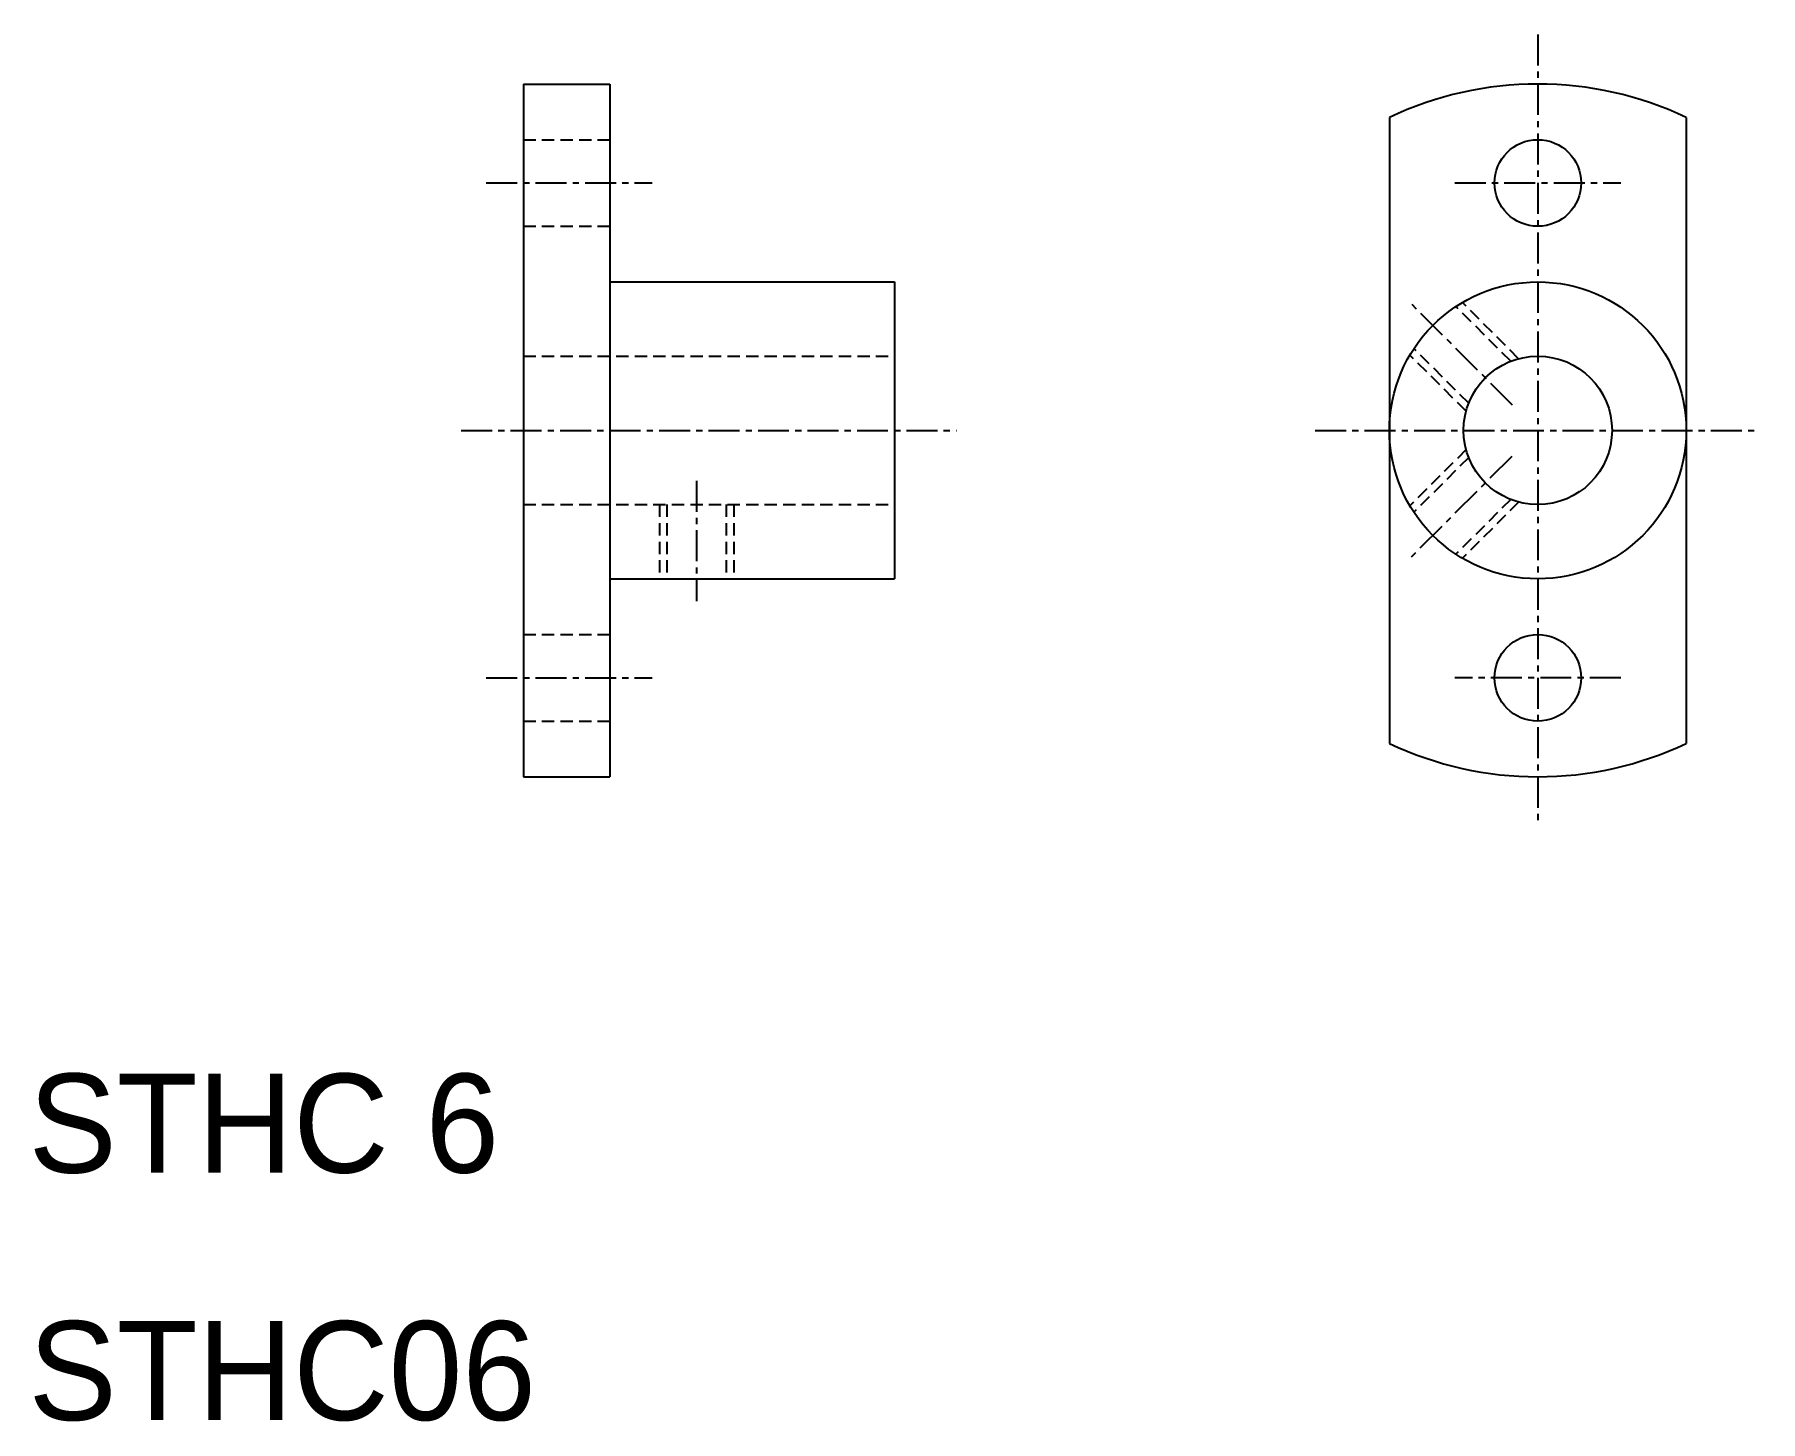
# Model space of a CAD drawing. Extents: x 10.2 to 80, y 9.9 to 66.
import ezdxf

# ---------------------------------------------------------------- set-up
doc = ezdxf.new("R2010")
doc.units = 0
doc.linetypes.add('CENTER', pattern=[2, 1.25, -0.25, 0.25, -0.25])
doc.linetypes.add('DASHED', pattern=[0.75, 0.5, -0.25])
doc.layers.get('0').update_dxf_attribs({"linetype": 'CONTINUOUS'})
doc.layers.add('CENTER', color=1, linetype='CENTER')

msp = doc.modelspace()

# ---------------------------------------------------------------- linework, layer by layer
at = {"color": 7, "linetype": 'CONTINUOUS'}
for p, q in [((30, 64), (30, 36)), ((30, 64), (33.5, 64)), ((33.5, 64), (33.5, 36)), ((65, 62.649), (65, 37.351)), ((77, 62.649), (77, 37.351)), ((30, 57), (30, 57)), ((33.5, 56), (45, 56)), ((45, 56), (45, 44)), ((33.5, 44), (45, 44)), ((30, 36), (33.5, 36))]:
    msp.add_line(p, q, dxfattribs=at)
at = {"color": 3, "linetype": 'DASHED'}
for p, q in [((30, 61.75), (33.5, 61.75)), ((30, 58.25), (33.5, 58.25)), ((70.223, 52.898), (67.953, 55.169)), ((69.904, 52.793), (67.692, 55.005)), ((68.102, 50.776), (65.831, 53.047)), ((68.207, 51.096), (65.994, 53.308)), ((30, 53), (45, 53)), ((68.102, 49.224), (65.831, 46.953)), ((68.207, 48.904), (65.994, 46.692)), ((30, 47), (45, 47)), ((35.5, 47), (35.5, 44)), ((35.8, 47), (35.8, 44)), ((38.2, 47), (38.2, 44)), ((38.5, 47), (38.5, 44)), ((69.904, 47.207), (67.692, 44.995)), ((70.223, 47.102), (67.953, 44.831)), ((30, 41.75), (33.5, 41.75)), ((30, 38.25), (33.5, 38.25))]:
    msp.add_line(p, q, dxfattribs=at)
at = {"color": 7, "linetype": 'CONTINUOUS'}
for centre, radius in [((71, 60), 1.75), ((71, 50), 6), ((71, 50), 3), ((71, 40), 1.75)]:
    msp.add_circle(centre, radius, dxfattribs=at)
for start, end in [(64.62307, 115.37693), (244.62307, 295.37693)]:
    msp.add_arc((71, 50), 14, start, end, dxfattribs=at)
at = {"layer": 'CENTER', "color": 1, "linetype": 'CENTER'}
for p, q in [((71, 66), (71, 34)), ((28.495, 60), (35.206, 60)), ((67.645, 60), (74.355, 60)), ((69.983, 51.017), (65.83, 55.17)), ((27.486, 50), (47.501, 50)), ((62, 50), (80, 50)), ((69.947, 48.947), (65.83, 44.83)), ((37, 47.964), (37, 43.097)), ((28.495, 40), (35.206, 40)), ((74.355, 40), (67.645, 40))]:
    msp.add_line(p, q, dxfattribs=at)

# ---------------------------------------------------------------- texts
at = {"color": 7, "linetype": 'CONTINUOUS'}
for s, p in [('STHC 6', (10, 20)), ('STHC06', (10, 10))]:
    msp.add_text(s, height=4, dxfattribs=at).set_placement(p)

doc.saveas('drawing.dxf')
